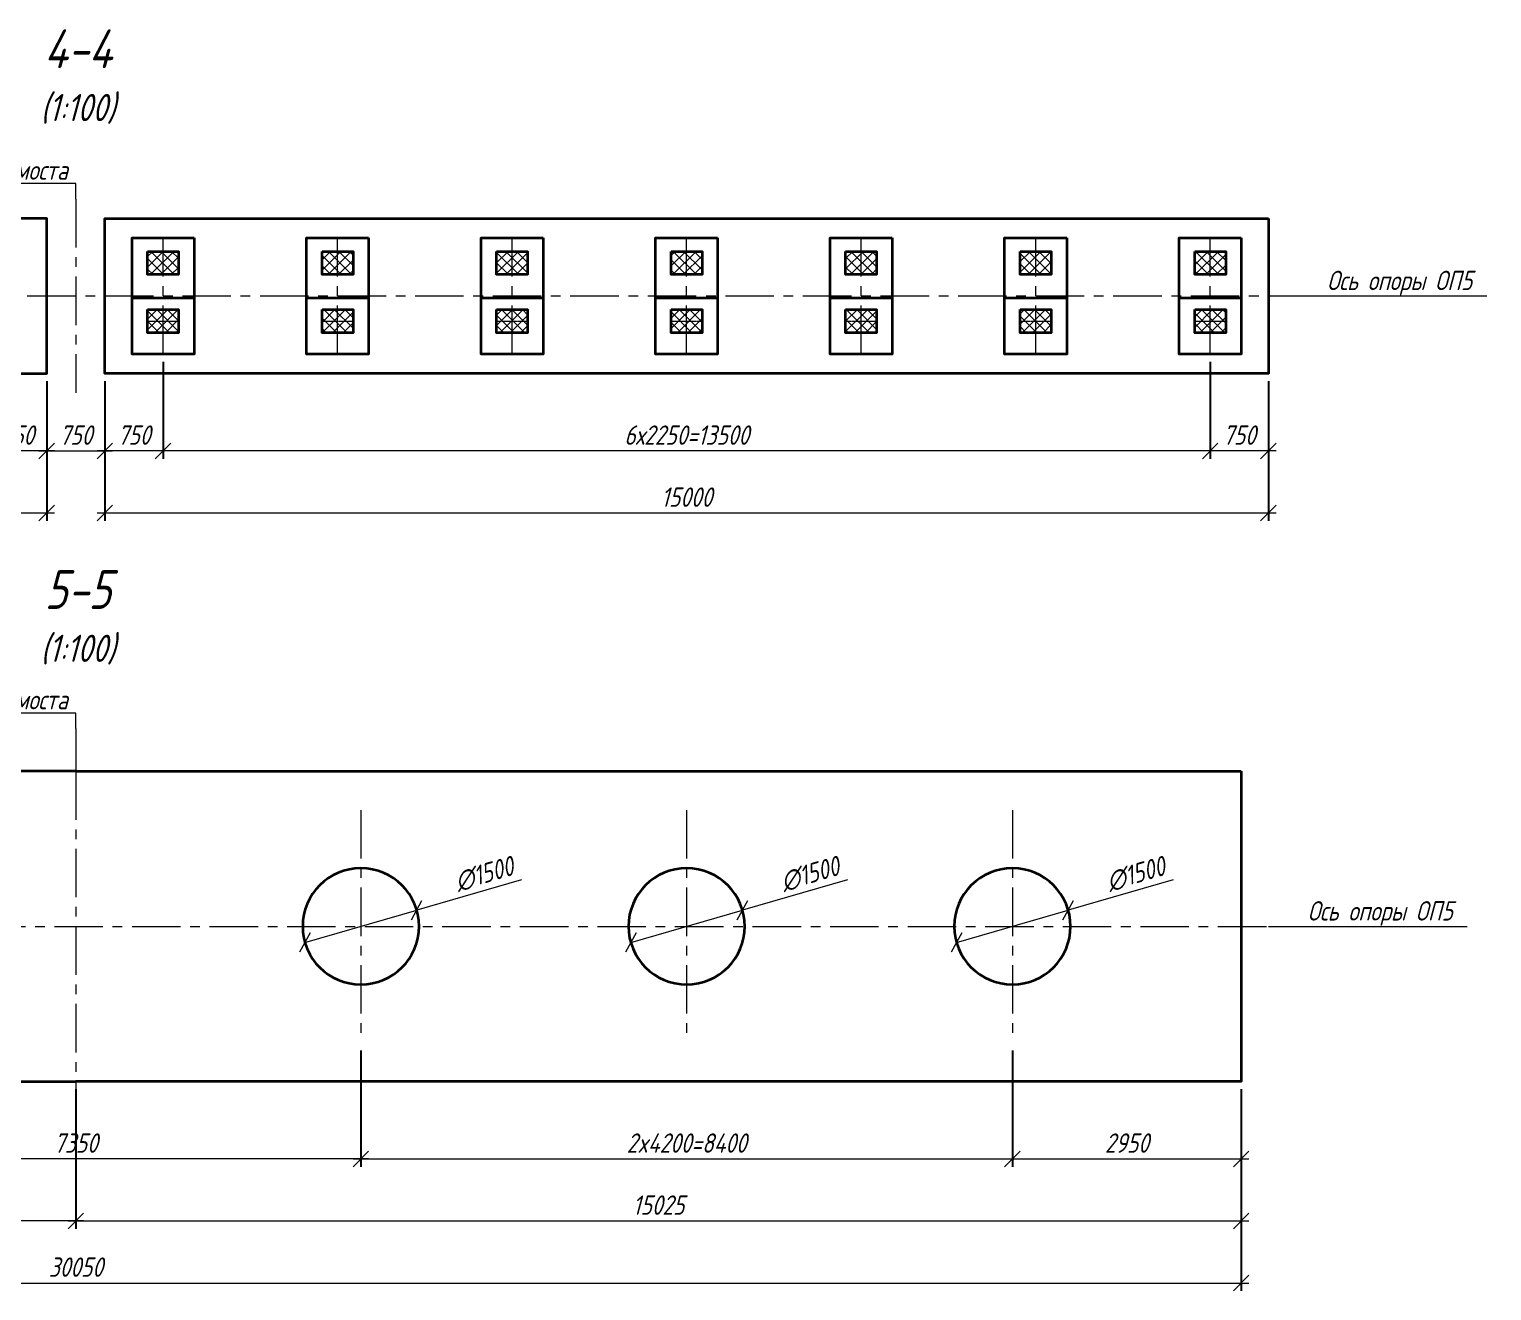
# Model space of a CAD drawing. Header units: millimetres. Extents: x 263685 to 14136308, y -2404013 to 2433772.
# Drawn here: x 7163139 to 7181994, y 799235 to 815506 of the extents above; entities that cross this region are included whole.
import ezdxf
from ezdxf import colors
from ezdxf.entities.mleader import LeaderData, LeaderLine
from ezdxf.math import Vec2, Vec3

# ---------------------------------------------------------------- set-up
doc = ezdxf.new("R2010")
doc.units = ezdxf.units.MM
doc.linetypes.add('осевая', pattern=[2, 1.25, -0.25, 0.25, -0.25])
for name, color, linetype, lineweight in [('1-Бетон', 106, 'Continuous', 35), ('ИС_Выноски', 3, 'Continuous', 18), ('ИС_Основная', 7, 'Continuous', 35), ('ИС_Ось', 3, 'осевая', 18), ('ИС_Размер', 3, 'Continuous', 18), ('ИС_РЗМ', 3, 'Continuous', 18), ('ИС_ТаБл', 5, 'Continuous', 35), ('ИС_Штриховка', 2, 'Continuous', 9)]:
    doc.layers.add(name, color=color, linetype=linetype, lineweight=lineweight)
doc.styles.add('0', font='isocpeur.ttf', dxfattribs={"width": 0.8, "oblique": 15})
doc.styles.add('ISOCPEUR', font='isocpeur.ttf', dxfattribs={"width": 0.8, "oblique": 15, "height": 2.5})
doc.styles.add('М150', font='isocpeur.ttf', dxfattribs={"width": 0.8, "oblique": 15, "height": 375})
doc.dimstyles.new('М100', dxfattribs={"dimscale": 100, "dimtxt": 2.5, "dimasz": 2, "dimexe": 1, "dimexo": 1, "dimgap": 0.8, "dimtad": 1, "dimdec": 0, "dimzin": 0, "dimdsep": 46, "dimtxsty": '0', "dimblk": 'OBLIQUE', "dimcen": 0.09, "dimdle": 1, "dimclrd": 256, "dimclre": 256, "dimclrt": 256, "dimadec": 4, "dimazin": 0, "dimtfac": 1, "dimtdec": 0, "dimtmove": 1, "dimatfit": 2, "dimfxl": 1, "dimtolj": 1, "dimtzin": 0, "dimlwd": -1, "dimarcsym": 0})

# ---------------------------------------------------------------- blocks, each defined once
blk = doc.blocks.new('_OBLIQUE')
at = {"color": 0, "linetype": 'ByBlock', "lineweight": -2}
blk.add_line((0.5, 0.5), (-0.5, -0.5), dxfattribs=at)
blk = doc.blocks.new('*D1845')
at = {"layer": 'Defpoints', "color": 0, "transparency": 16777216}
for p in [(7148364, 811066), (7163364, 811066), (7148364, 809266)]:
    blk.add_point(p, dxfattribs=at)
at = {"layer": 'ИС_Размер', "lineweight": -2, "transparency": 16777216}
for p, q in [((7148364, 810966), (7148364, 809166)), ((7163364, 810966), (7163364, 809166))]:
    blk.add_line(p, q, dxfattribs=at)
at = {"layer": 'ИС_Размер', "transparency": 16777216}
blk.add_line((7163464, 809266), (7148264, 809266), dxfattribs=at)
at = {"layer": 'ИС_Размер', "transparency": 16777216, "xscale": 200, "yscale": 200, "zscale": 200, "rotation": 180}
blk.add_blockref('_OBLIQUE', (7148364, 809266), dxfattribs=at)
at = {"layer": 'ИС_Размер', "transparency": 16777216, "xscale": 200, "yscale": 200, "zscale": 200}
blk.add_blockref('_OBLIQUE', (7163364, 809266), dxfattribs=at)
at = {"layer": 'ИС_Размер', "transparency": 16777216, "insert": (7155864, 809471), "char_height": 250, "attachment_point": 5, "style": '0'}
blk.add_mtext('\\A1;15000', dxfattribs=at)
blk = doc.blocks.new('*D1848')
at = {"layer": 'Defpoints', "color": 0, "transparency": 16777216}
for p in [(7162614, 811341), (7163364, 811066), (7162614, 810066)]:
    blk.add_point(p, dxfattribs=at)
at = {"layer": 'ИС_Размер', "lineweight": -2, "transparency": 16777216}
for p, q in [((7162614, 811241), (7162614, 809966)), ((7163364, 810966), (7163364, 809966))]:
    blk.add_line(p, q, dxfattribs=at)
at = {"layer": 'ИС_Размер', "transparency": 16777216}
blk.add_line((7163464, 810066), (7162514, 810066), dxfattribs=at)
at = {"layer": 'ИС_Размер', "transparency": 16777216, "xscale": 200, "yscale": 200, "zscale": 200, "rotation": 180}
blk.add_blockref('_OBLIQUE', (7162614, 810066), dxfattribs=at)
at = {"layer": 'ИС_Размер', "transparency": 16777216, "xscale": 200, "yscale": 200, "zscale": 200}
blk.add_blockref('_OBLIQUE', (7163364, 810066), dxfattribs=at)
at = {"layer": 'ИС_Размер', "transparency": 16777216, "insert": (7162989, 810271), "char_height": 250, "attachment_point": 5, "style": '0'}
blk.add_mtext('\\A1;750', dxfattribs=at)
blk = doc.blocks.new('*D1852')
at = {"layer": 'Defpoints', "color": 0, "transparency": 16777216}
for p in [(7164114, 811066), (7179114, 811066), (7164114, 809266)]:
    blk.add_point(p, dxfattribs=at)
at = {"layer": 'ИС_Размер', "lineweight": -2, "transparency": 16777216}
for p, q in [((7164114, 810966), (7164114, 809166)), ((7179114, 810966), (7179114, 809166))]:
    blk.add_line(p, q, dxfattribs=at)
at = {"layer": 'ИС_Размер', "transparency": 16777216}
blk.add_line((7179214, 809266), (7164014, 809266), dxfattribs=at)
at = {"layer": 'ИС_Размер', "transparency": 16777216, "xscale": 200, "yscale": 200, "zscale": 200, "rotation": 180}
blk.add_blockref('_OBLIQUE', (7164114, 809266), dxfattribs=at)
at = {"layer": 'ИС_Размер', "transparency": 16777216, "xscale": 200, "yscale": 200, "zscale": 200}
blk.add_blockref('_OBLIQUE', (7179114, 809266), dxfattribs=at)
at = {"layer": 'ИС_Размер', "transparency": 16777216, "insert": (7171614, 809471), "char_height": 250, "attachment_point": 5, "style": '0'}
blk.add_mtext('\\A1;15000', dxfattribs=at)
blk = doc.blocks.new('*D1853')
at = {"layer": 'Defpoints', "color": 0, "transparency": 16777216}
for p in [(7164864, 811316), (7164114, 811066), (7164114, 810066)]:
    blk.add_point(p, dxfattribs=at)
at = {"layer": 'ИС_Размер', "lineweight": -2, "transparency": 16777216}
for p, q in [((7164864, 811216), (7164864, 809966)), ((7164114, 810966), (7164114, 809966))]:
    blk.add_line(p, q, dxfattribs=at)
at = {"layer": 'ИС_Размер', "transparency": 16777216}
blk.add_line((7164964, 810066), (7164014, 810066), dxfattribs=at)
at = {"layer": 'ИС_Размер', "transparency": 16777216, "xscale": 200, "yscale": 200, "zscale": 200, "rotation": 180}
blk.add_blockref('_OBLIQUE', (7164114, 810066), dxfattribs=at)
at = {"layer": 'ИС_Размер', "transparency": 16777216, "xscale": 200, "yscale": 200, "zscale": 200}
blk.add_blockref('_OBLIQUE', (7164864, 810066), dxfattribs=at)
at = {"layer": 'ИС_Размер', "transparency": 16777216, "insert": (7164489, 810271), "char_height": 250, "attachment_point": 5, "style": '0'}
blk.add_mtext('\\A1;750', dxfattribs=at)
blk = doc.blocks.new('*D1854')
at = {"layer": 'Defpoints', "color": 0, "transparency": 16777216}
for p in [(7164864, 811316), (7178364, 811316), (7164864, 810066)]:
    blk.add_point(p, dxfattribs=at)
at = {"layer": 'ИС_Размер', "lineweight": -2, "transparency": 16777216}
for p, q in [((7164864, 811216), (7164864, 809966)), ((7178364, 811216), (7178364, 809966))]:
    blk.add_line(p, q, dxfattribs=at)
at = {"layer": 'ИС_Размер', "transparency": 16777216}
blk.add_line((7178464, 810066), (7164764, 810066), dxfattribs=at)
at = {"layer": 'ИС_Размер', "transparency": 16777216, "xscale": 200, "yscale": 200, "zscale": 200, "rotation": 180}
blk.add_blockref('_OBLIQUE', (7164864, 810066), dxfattribs=at)
at = {"layer": 'ИС_Размер', "transparency": 16777216, "xscale": 200, "yscale": 200, "zscale": 200}
blk.add_blockref('_OBLIQUE', (7178364, 810066), dxfattribs=at)
at = {"layer": 'ИС_Размер', "transparency": 16777216, "insert": (7171614, 810271), "char_height": 250, "width": 1970.63, "attachment_point": 5, "style": '0'}
blk.add_mtext('\\A1;6х2250=13500', dxfattribs=at)
blk = doc.blocks.new('*D1855')
at = {"layer": 'Defpoints', "color": 0, "transparency": 16777216}
for p in [(7178364, 811316), (7179114, 811066), (7178364, 810066)]:
    blk.add_point(p, dxfattribs=at)
at = {"layer": 'ИС_Размер', "lineweight": -2, "transparency": 16777216}
for p, q in [((7178364, 811216), (7178364, 809966)), ((7179114, 810966), (7179114, 809966))]:
    blk.add_line(p, q, dxfattribs=at)
at = {"layer": 'ИС_Размер', "transparency": 16777216}
blk.add_line((7179214, 810066), (7178264, 810066), dxfattribs=at)
at = {"layer": 'ИС_Размер', "transparency": 16777216, "xscale": 200, "yscale": 200, "zscale": 200, "rotation": 180}
blk.add_blockref('_OBLIQUE', (7178364, 810066), dxfattribs=at)
at = {"layer": 'ИС_Размер', "transparency": 16777216, "xscale": 200, "yscale": 200, "zscale": 200}
blk.add_blockref('_OBLIQUE', (7179114, 810066), dxfattribs=at)
at = {"layer": 'ИС_Размер', "transparency": 16777216, "insert": (7178739, 810271), "char_height": 250, "attachment_point": 5, "style": '0'}
blk.add_mtext('\\A1;750', dxfattribs=at)
blk = doc.blocks.new('_None')
blk = doc.blocks.new('*D1856')
at = {"layer": 'Defpoints', "color": 0, "transparency": 16777216}
for p in [(7163364, 811066), (7164114, 811066), (7164114, 810066)]:
    blk.add_point(p, dxfattribs=at)
at = {"layer": 'ИС_Размер', "lineweight": -2, "transparency": 16777216}
for p, q in [((7163364, 810966), (7163364, 809966)), ((7164114, 810966), (7164114, 809966))]:
    blk.add_line(p, q, dxfattribs=at)
at = {"layer": 'ИС_Размер', "transparency": 16777216}
blk.add_line((7163264, 810066), (7164214, 810066), dxfattribs=at)
at = {"layer": 'ИС_Размер', "transparency": 16777216, "xscale": 200, "yscale": 200, "zscale": 200, "rotation": 180}
blk.add_blockref('_OBLIQUE', (7163364, 810066), dxfattribs=at)
at = {"layer": 'ИС_Размер', "transparency": 16777216, "xscale": 200, "yscale": 200, "zscale": 200}
blk.add_blockref('_OBLIQUE', (7164114, 810066), dxfattribs=at)
at = {"layer": 'ИС_Размер', "transparency": 16777216, "insert": (7163739, 810271), "char_height": 250, "attachment_point": 5, "style": '0'}
blk.add_mtext('\\A1;750', dxfattribs=at)
blk = doc.blocks.new('*D1867')
at = {"layer": 'Defpoints', "color": 0, "transparency": 16777216}
for p in [(7148714, 801935), (7163739, 801935), (7148714, 800135)]:
    blk.add_point(p, dxfattribs=at)
at = {"layer": 'ИС_Размер', "lineweight": -2, "transparency": 16777216}
for p, q in [((7148714, 801835), (7148714, 800035)), ((7163739, 801835), (7163739, 800035))]:
    blk.add_line(p, q, dxfattribs=at)
at = {"layer": 'ИС_Размер', "transparency": 16777216}
blk.add_line((7163839, 800135), (7148614, 800135), dxfattribs=at)
at = {"layer": 'ИС_Размер', "transparency": 16777216, "xscale": 200, "yscale": 200, "zscale": 200, "rotation": 180}
blk.add_blockref('_OBLIQUE', (7148714, 800135), dxfattribs=at)
at = {"layer": 'ИС_Размер', "transparency": 16777216, "xscale": 200, "yscale": 200, "zscale": 200}
blk.add_blockref('_OBLIQUE', (7163739, 800135), dxfattribs=at)
at = {"layer": 'ИС_Размер', "transparency": 16777216, "insert": (7156226, 800340), "char_height": 250, "attachment_point": 5, "style": '0'}
blk.add_mtext('\\A1;15025', dxfattribs=at)
blk = doc.blocks.new('*D1870')
at = {"layer": 'Defpoints', "color": 0, "transparency": 16777216}
for p in [(7160064, 802435), (7167414, 801935), (7160064, 800935)]:
    blk.add_point(p, dxfattribs=at)
at = {"layer": 'ИС_Размер', "lineweight": -2, "transparency": 16777216}
for p, q in [((7160064, 802335), (7160064, 800835)), ((7167414, 801835), (7167414, 800835))]:
    blk.add_line(p, q, dxfattribs=at)
at = {"layer": 'ИС_Размер', "transparency": 16777216}
blk.add_line((7167514, 800935), (7159964, 800935), dxfattribs=at)
at = {"layer": 'ИС_Размер', "transparency": 16777216, "xscale": 200, "yscale": 200, "zscale": 200, "rotation": 180}
blk.add_blockref('_OBLIQUE', (7160064, 800935), dxfattribs=at)
at = {"layer": 'ИС_Размер', "transparency": 16777216, "xscale": 200, "yscale": 200, "zscale": 200}
blk.add_blockref('_OBLIQUE', (7167414, 800935), dxfattribs=at)
at = {"layer": 'ИС_Размер', "transparency": 16777216, "insert": (7163739, 801140), "char_height": 250, "attachment_point": 5, "style": '0'}
blk.add_mtext('\\A1;7350', dxfattribs=at)
blk = doc.blocks.new('*D1871')
at = {"layer": 'Defpoints', "color": 0, "transparency": 16777216}
for p in [(7148714, 801935), (7178764, 801935), (7178764, 799335)]:
    blk.add_point(p, dxfattribs=at)
at = {"layer": 'ИС_Размер', "lineweight": -2, "transparency": 16777216}
for p, q in [((7148714, 801835), (7148714, 799235)), ((7178764, 801835), (7178764, 799235))]:
    blk.add_line(p, q, dxfattribs=at)
at = {"layer": 'ИС_Размер', "transparency": 16777216}
blk.add_line((7148614, 799335), (7178864, 799335), dxfattribs=at)
at = {"layer": 'ИС_Размер', "transparency": 16777216, "xscale": 200, "yscale": 200, "zscale": 200, "rotation": 180}
blk.add_blockref('_OBLIQUE', (7148714, 799335), dxfattribs=at)
at = {"layer": 'ИС_Размер', "transparency": 16777216, "xscale": 200, "yscale": 200, "zscale": 200}
blk.add_blockref('_OBLIQUE', (7178764, 799335), dxfattribs=at)
at = {"layer": 'ИС_Размер', "transparency": 16777216, "insert": (7163739, 799540), "char_height": 250, "attachment_point": 5, "style": '0'}
blk.add_mtext('\\A1;30050', dxfattribs=at)
blk = doc.blocks.new('*D1872')
at = {"layer": 'Defpoints', "color": 0, "transparency": 16777216}
for p in [(7163739, 801935), (7178764, 801935), (7178764, 800135)]:
    blk.add_point(p, dxfattribs=at)
at = {"layer": 'ИС_Размер', "lineweight": -2, "transparency": 16777216}
for p, q in [((7163739, 801835), (7163739, 800035)), ((7178764, 801835), (7178764, 800035))]:
    blk.add_line(p, q, dxfattribs=at)
at = {"layer": 'ИС_Размер', "transparency": 16777216}
blk.add_line((7163639, 800135), (7178864, 800135), dxfattribs=at)
at = {"layer": 'ИС_Размер', "transparency": 16777216, "xscale": 200, "yscale": 200, "zscale": 200, "rotation": 180}
blk.add_blockref('_OBLIQUE', (7163739, 800135), dxfattribs=at)
at = {"layer": 'ИС_Размер', "transparency": 16777216, "xscale": 200, "yscale": 200, "zscale": 200}
blk.add_blockref('_OBLIQUE', (7178764, 800135), dxfattribs=at)
at = {"layer": 'ИС_Размер', "transparency": 16777216, "insert": (7171251, 800340), "char_height": 250, "attachment_point": 5, "style": '0'}
blk.add_mtext('\\A1;15025', dxfattribs=at)
blk = doc.blocks.new('*D1873')
at = {"layer": 'Defpoints', "color": 0, "transparency": 16777216}
for p in [(7175814, 802435), (7178764, 801935), (7178764, 800935)]:
    blk.add_point(p, dxfattribs=at)
at = {"layer": 'ИС_Размер', "lineweight": -2, "transparency": 16777216}
for p, q in [((7175814, 802335), (7175814, 800835)), ((7178764, 801835), (7178764, 800835))]:
    blk.add_line(p, q, dxfattribs=at)
at = {"layer": 'ИС_Размер', "transparency": 16777216}
blk.add_line((7175714, 800935), (7178864, 800935), dxfattribs=at)
at = {"layer": 'ИС_Размер', "transparency": 16777216, "xscale": 200, "yscale": 200, "zscale": 200, "rotation": 180}
blk.add_blockref('_OBLIQUE', (7175814, 800935), dxfattribs=at)
at = {"layer": 'ИС_Размер', "transparency": 16777216, "xscale": 200, "yscale": 200, "zscale": 200}
blk.add_blockref('_OBLIQUE', (7178764, 800935), dxfattribs=at)
at = {"layer": 'ИС_Размер', "transparency": 16777216, "insert": (7177289, 801140), "char_height": 250, "attachment_point": 5, "style": '0'}
blk.add_mtext('\\A1;2950', dxfattribs=at)
blk = doc.blocks.new('*D1874')
at = {"layer": 'Defpoints', "color": 0, "transparency": 16777216}
for p in [(7167414, 802435), (7175814, 802435), (7175814, 800935)]:
    blk.add_point(p, dxfattribs=at)
at = {"layer": 'ИС_Размер', "lineweight": -2, "transparency": 16777216}
for p, q in [((7167414, 802335), (7167414, 800835)), ((7175814, 802335), (7175814, 800835))]:
    blk.add_line(p, q, dxfattribs=at)
at = {"layer": 'ИС_Размер', "transparency": 16777216}
blk.add_line((7167314, 800935), (7175914, 800935), dxfattribs=at)
at = {"layer": 'ИС_Размер', "transparency": 16777216, "xscale": 200, "yscale": 200, "zscale": 200, "rotation": 180}
blk.add_blockref('_OBLIQUE', (7167414, 800935), dxfattribs=at)
at = {"layer": 'ИС_Размер', "transparency": 16777216, "xscale": 200, "yscale": 200, "zscale": 200}
blk.add_blockref('_OBLIQUE', (7175814, 800935), dxfattribs=at)
at = {"layer": 'ИС_Размер', "transparency": 16777216, "insert": (7171614, 801140), "char_height": 250, "width": 1970.63, "attachment_point": 5, "style": '0'}
blk.add_mtext('\\A1;2x4200=8400', dxfattribs=at)
blk = doc.blocks.new('*U1875')
at = {"layer": '1-Бетон'}
blk.add_circle((0, 0), 750, dxfattribs=at)
at = {"layer": 'ИС_Ось', "ltscale": 500}
blk.add_line((0, 1500), (0, -1500), dxfattribs=at)
blk = doc.blocks.new('*U1876')
at = {"layer": '1-Бетон', "color": 0, "linetype": 'ByBlock', "lineweight": -2, "transparency": 16777216}
for p in [(0, 0), (4200, 0), (8400, 0)]:
    blk.add_blockref('*U1875', p, dxfattribs=at)
blk = doc.blocks.new('*U2055')
at = {"layer": 'ИС_Штриховка'}
h = blk.add_hatch(dxfattribs=at)
h.set_pattern_fill('ANSI37', color=256, scale=30, angle=90, style=0)
h.set_pattern_definition([(135, (-7149113.88, -811159.72), (-67.3519209, -67.3519209), []), (225, (-7149113.88, -811159.72), (67.3519209, -67.3519209), [])])
h.paths.add_polyline_path([(-200, 575), (200, 575), (200, 275), (-200, 275)])
h.paths.add_polyline_path([(-200, -175), (200, -175), (200, -475), (-200, -475)])
at = {"layer": '1-Бетон', "color": 5}
blk.add_line((-400, -25), (400, -25), dxfattribs=at)
for points in [[(400, 750), (400, -750), (-400, -750), (-400, 750), (400, 750)], [(-200, 575), (200, 575), (200, 275), (-200, 275), (-200, 575)], [(-200, -175), (200, -175), (200, -475), (-200, -475), (-200, -175)]]:
    blk.add_lwpolyline(points, dxfattribs=at)
at = {"layer": 'ИС_Ось', "ltscale": 500}
blk.add_line((0, -750), (0, 750), dxfattribs=at)
at = {"layer": 'ИС_Ось'}
for p, q in [((0, -475), (0, -175)), ((-200, -325), (200, -325))]:
    blk.add_line(p, q, dxfattribs=at)
blk = doc.blocks.new('*U2056')
at = {"layer": '1-Бетон', "color": 0, "linetype": 'ByBlock', "lineweight": -2, "transparency": 16777216}
for p in [(0, 0), (2250, 0), (4500, 0), (6750, 0), (9000, 0), (11250, 0), (13500, 0)]:
    blk.add_blockref('*U2055', p, dxfattribs=at)
blk = doc.blocks.new('*D2169')
at = {"layer": 'Defpoints', "color": 0, "transparency": 16777216}
for p in [(7176534, 804144), (7175093, 803727)]:
    blk.add_point(p, dxfattribs=at)
at = {"layer": 'ИС_Размер', "transparency": 16777216}
for p in [(7177886, 804535), (7175093, 803727)]:
    blk.add_line(p, (7176534, 804144), dxfattribs=at)
at = {"layer": 'ИС_Размер', "transparency": 16777216, "xscale": 200, "yscale": 200, "zscale": 200}
for p, rotation in [((7176534, 804144), 196.1440406204004), ((7175093, 803727), 16.14404062040041)]:
    blk.add_blockref('_OBLIQUE', p, dxfattribs=dict(at, rotation=rotation))
at = {"layer": 'ИС_Размер', "transparency": 16777216, "insert": (7177403, 804608), "char_height": 250, "attachment_point": 5, "rotation": 16.144, "style": '0'}
blk.add_mtext('\\A1;∅1500', dxfattribs=at)
blk = doc.blocks.new('*D2172')
at = {"layer": 'Defpoints', "color": 0, "transparency": 16777216}
for p in [(7168134, 804144), (7166693, 803727)]:
    blk.add_point(p, dxfattribs=at)
at = {"layer": 'ИС_Размер', "transparency": 16777216}
for p in [(7169486, 804535), (7166693, 803727)]:
    blk.add_line(p, (7168134, 804144), dxfattribs=at)
at = {"layer": 'ИС_Размер', "transparency": 16777216, "xscale": 200, "yscale": 200, "zscale": 200}
for p, rotation in [((7168134, 804144), 196.1440406204332), ((7166693, 803727), 16.14404062043318)]:
    blk.add_blockref('_OBLIQUE', p, dxfattribs=dict(at, rotation=rotation))
at = {"layer": 'ИС_Размер', "transparency": 16777216, "insert": (7169003, 804608), "char_height": 250, "attachment_point": 5, "rotation": 16.144, "style": '0'}
blk.add_mtext('\\A1;∅1500', dxfattribs=at)
blk = doc.blocks.new('*D2173')
at = {"layer": 'Defpoints', "color": 0, "transparency": 16777216}
for p in [(7172334, 804144), (7170893, 803727)]:
    blk.add_point(p, dxfattribs=at)
at = {"layer": 'ИС_Размер', "transparency": 16777216}
for p in [(7173686, 804535), (7170893, 803727)]:
    blk.add_line(p, (7172334, 804144), dxfattribs=at)
at = {"layer": 'ИС_Размер', "transparency": 16777216, "xscale": 200, "yscale": 200, "zscale": 200}
for p, rotation in [((7172334, 804144), 196.1440406204458), ((7170893, 803727), 16.14404062044581)]:
    blk.add_blockref('_OBLIQUE', p, dxfattribs=dict(at, rotation=rotation))
at = {"layer": 'ИС_Размер', "transparency": 16777216, "insert": (7173203, 804608), "char_height": 250, "attachment_point": 5, "rotation": 16.144, "style": '0'}
blk.add_mtext('\\A1;∅1500', dxfattribs=at)

msp = doc.modelspace()

# ---------------------------------------------------------------- linework, layer by layer
at = {"layer": '1-Бетон'}
for points in [[(7148363.8832, 813066.0234), (7148363.8832, 811066.0234), (7163363.8832, 811066.0234), (7163363.8832, 813066.0234), (7148363.8832, 813066.0234)], [(7179113.8832, 813066.0234), (7179113.8832, 811066.0234), (7164113.8832, 811066.0234), (7164113.8832, 813066.0234), (7179113.8832, 813066.0234)]]:
    msp.add_lwpolyline(points, dxfattribs=at)
at = {"layer": 'ИС_Основная'}
for points in [[(7148713.8832, 805935.0601), (7148713.8832, 801935.0601), (7163738.8832, 801935.0601)], [(7163738.8832, 805935.0601), (7148713.8832, 805935.0601)], [(7178763.8832, 805935.0601), (7178763.8832, 801935.0601), (7163738.8832, 801935.0601)], [(7163738.8832, 805935.0601), (7163738.8832, 805935.0601), (7178763.8832, 805935.0601)]]:
    msp.add_lwpolyline(points, dxfattribs=at)
at = {"layer": 'ИС_Ось', "ltscale": 500}
for p, q in [((7163738.8832, 813316.0234), (7163738.8832, 810816.0234)), ((7148113.8832, 812066.0234), (7179363.8832, 812066.0234)), ((7163738.8832, 806485.0601), (7163738.8832, 805935.0601)), ((7163738.8832, 805935.0601), (7163738.8832, 801385.0601)), ((7148463.8832, 803935.0601), (7179113.8832, 803935.0601))]:
    msp.add_line(p, q, dxfattribs=at)

# ---------------------------------------------------------------- block references
at = {"layer": '1-Бетон'}
msp.add_blockref('*U2056', (7164863.8832, 812066.0234), dxfattribs=at)
at = {"layer": '1-Бетон', "xscale": -1}
msp.add_blockref('*U1876', (7175813.8832, 803935.0601), dxfattribs=at)

# ---------------------------------------------------------------- texts
at = {"layer": 'ИС_ТаБл', "color": 1, "char_height": 1000, "attachment_point": 5, "style": 'М150'}
for s, insert in [('{\\H0.7x;\\P\\H0.71429x;4-4\\P\\pxsm1;\\H0.7x;(1:100)}', (7163765.2641, 815478.4571, 103864.599)), ('{\\H0.7x;\\P\\pxsm1;\\H0.71429x;5-5\\P\\H0.7x;(1:100)}', (7163765.2641, 808503.9192, 103864.599))]:
    msp.add_mtext(s, dxfattribs=dict(at, insert=insert))

# ---------------------------------------------------------------- dimensions: what is measured, and where the dimension line sits
at = {"layer": 'ИС_Размер'}
for base, p1, p2, picture, middle in [((7162613.8832, 810066.0234), (7163363.8832, 811066.0234), (7162613.8832, 811341.0234), '*D1848', (7162988.8832, 810066.0234)), ((7178363.8832, 810066.0234), (7179113.8832, 811066.0234), (7178363.8832, 811316.0234), '*D1855', (7178738.8832, 810066.0234)), ((7160063.8832, 800935.0601), (7167413.8832, 801935.0601), (7160063.8832, 802435.0601), '*D1870', (7163738.8832, 800935.0601))]:
    dim = msp.add_linear_dim(base=base, p1=p1, p2=p2, dimstyle='М100', dxfattribs=at)
    dim.commit()
    dim.dimension.update_dxf_attribs({"geometry": picture, "text_midpoint": middle, "dimtype": 160})
for base, p1, p2, picture, middle in [((7164113.8832, 810066.0234), (7164863.8832, 811316.0234), (7164113.8832, 811066.0234), '*D1853', (7164488.8832, 810271.0234)), ((7148363.8832, 809266.0234), (7163363.8834, 811066.0234), (7148363.8832, 811066.0234), '*D1845', (7155863.8833, 809471.0234)), ((7164113.8832, 809266.0234), (7179113.8834, 811066.0234), (7164113.8832, 811066.0234), '*D1852', (7171613.8833, 809471.0234)), ((7148713.8832, 800135.0601), (7163738.8832, 801935.0601), (7148713.8832, 801935.0601), '*D1867', (7156226.3832, 800340.0601))]:
    dim = msp.add_linear_dim(base=base, p1=p1, p2=p2, angle=180, dimstyle='М100', dxfattribs=at)
    dim.commit()
    dim.dimension.update_dxf_attribs({"geometry": picture, "text_midpoint": middle})
dim = msp.add_linear_dim(base=(7164863.8832, 810066.0234), p1=(7178363.8832, 811316.0234), p2=(7164863.8832, 811316.0234), angle=180, text='6х2250=<>', dimstyle='М100', dxfattribs=at)
dim.commit()
dim.dimension.update_dxf_attribs({"geometry": '*D1854', "text_midpoint": (7171613.8832, 810271.0234)})
for base, p1, p2, picture, middle in [((7164113.8832, 810066.0234), (7163363.8832, 811066.0234), (7164113.8832, 811066.0234), '*D1856', (7163738.8832, 810271.0234)), ((7178763.8832, 800935.0601), (7175813.8832, 802435.0601), (7178763.8832, 801935.0601), '*D1873', (7177288.8832, 801140.0601)), ((7178763.8832, 799335.0601), (7148713.8832, 801935.0601), (7178763.8832, 801935.0601), '*D1871', (7163738.8832, 799540.0601)), ((7178763.8832, 800135.0601), (7163738.8832, 801935.0601), (7178763.8832, 801935.0601), '*D1872', (7171251.3832, 800340.0601))]:
    dim = msp.add_linear_dim(base=base, p1=p1, p2=p2, dimstyle='М100', dxfattribs=at)
    dim.commit()
    dim.dimension.update_dxf_attribs({"geometry": picture, "text_midpoint": middle})
for p1, p2, picture, middle in [((7166693.4589, 803726.5203), (7168134.3075, 804143.5999), '*D2172', (7169059.603, 804411.4434)), ((7170893.4589, 803726.5203), (7172334.3075, 804143.5999), '*D2173', (7173259.603, 804411.4434)), ((7175093.4589, 803726.5203), (7176534.3075, 804143.5999), '*D2169', (7177459.603, 804411.4434))]:
    dim = msp.add_diameter_dim_2p(p1=p1, p2=p2, dimstyle='М100', dxfattribs=at)
    dim.commit()
    dim.dimension.update_dxf_attribs({"geometry": picture, "text_midpoint": middle, "dimtype": 163})
dim = msp.add_linear_dim(base=(7175813.8832, 800935.0601), p1=(7167413.8832, 802435.0601), p2=(7175813.8832, 802435.0601), text='2x4200=<>', dimstyle='М100', dxfattribs=at)
dim.commit()
dim.dimension.update_dxf_attribs({"geometry": '*D1874', "text_midpoint": (7171613.8832, 801140.0601)})

# ---------------------------------------------------------------- leaders
at = {"layer": 'ИС_Выноски'}
ml = msp.add_multileader_mtext('Standard', dxfattribs=at)
ml.set_content('Ось моста', color=256, style='ISOCPEUR')
ml.set_leader_properties(color=256, linetype='ByLayer', lineweight=-1)
ml.set_arrow_properties(name='NONE')
ml.build(insert=Vec2(0, 0))
ml.multileader.update_dxf_attribs({"text_left_attachment_type": 6, "text_right_attachment_type": 6, "dogleg_length": 0.36, "arrow_head_size": 300, "scale": 50})
ctx = ml.context
ctx.base_point, ctx.scale, ctx.char_height, ctx.arrow_head_size, ctx.landing_gap_size, ctx.plane_origin = Vec3(7162362.6355, 813513.9716), 50, 250, 300, 4.5, Vec3(7170806.8425, 807815.014)
ctx.left_attachment, ctx.right_attachment, ctx.text_align_type = 6, 6, 1
notes = []
notes.append((ctx, [(1, (1, 1, 0), (7163738.8832, 813513.9716), (-1, 0), 40.2604, [(1, [(7163738.8832, 813316.0234)], 0, [])])]))
ctx.mtext.insert, ctx.mtext.width, ctx.mtext.alignment, ctx.mtext.flow_direction = Vec3(7163030.6291, 813813.9716), 2049.625884, 2, 5
ml = msp.add_multileader_mtext('Standard', dxfattribs=at)
ml.set_content('Ось моста', color=256, style='ISOCPEUR')
ml.set_leader_properties(color=256, linetype='ByLayer', lineweight=-1)
ml.set_arrow_properties(name='NONE')
ml.build(insert=Vec2(0, 0))
ml.multileader.update_dxf_attribs({"text_left_attachment_type": 6, "text_right_attachment_type": 6, "dogleg_length": 0.36, "arrow_head_size": 300, "scale": 50})
ctx = ml.context
ctx.base_point, ctx.scale, ctx.char_height, ctx.arrow_head_size, ctx.landing_gap_size, ctx.plane_origin = Vec3(7162362.6355, 806683.0083), 50, 250, 300, 4.5, Vec3(7170806.8425, 800984.0507)
ctx.left_attachment, ctx.right_attachment, ctx.text_align_type = 6, 6, 1
notes.append((ctx, [(1, (1, 1, 0), (7163738.8832, 806683.0083), (-1, 0), 40.2604, [(1, [(7163738.8832, 806485.0601)], 0, [])])]))
ctx.mtext.insert, ctx.mtext.width, ctx.mtext.alignment, ctx.mtext.flow_direction = Vec3(7163030.6291, 806983.0083), 2049.625884, 2, 5
at = {"layer": 'ИС_РЗМ', "ltscale": 200}
ml = msp.add_multileader_mtext('Standard', dxfattribs=at)
ml.set_content('Ось опоры ОП5', color=256, style='0')
ml.set_leader_properties(color=256, linetype='ByLayer', lineweight=-1)
ml.set_arrow_properties(name='NONE')
ml.build(insert=Vec2(0, 0))
ml.multileader.update_dxf_attribs({"text_left_attachment_type": 6, "text_right_attachment_type": 6, "dogleg_length": 0.36, "arrow_head_size": 18, "scale": 100})
ctx = ml.context
ctx.base_point, ctx.scale, ctx.char_height, ctx.arrow_head_size, ctx.landing_gap_size, ctx.plane_origin = Vec3(7179861.3278, 812065.5805), 100, 250, 18, 9, Vec3(7179363.8832, 812065.5805)
ctx.left_attachment, ctx.right_attachment = 6, 6
notes.append((ctx, [(0, (1, 1, 0), (7179825.3278, 812065.5805), (1, 0), 36, [(0, [(7179363.8832, 812065.5805)], 0, [])])]))
ctx.mtext.insert, ctx.mtext.width, ctx.mtext.flow_direction = Vec3(7179870.3278, 812390.5805), 3140.388662, 5
ml = msp.add_multileader_mtext('Standard', dxfattribs=at)
ml.set_content('Ось опоры ОП5', color=256, style='0')
ml.set_leader_properties(color=256, linetype='ByLayer', lineweight=-1)
ml.set_arrow_properties(name='NONE')
ml.build(insert=Vec2(0, 0))
ml.multileader.update_dxf_attribs({"text_left_attachment_type": 6, "text_right_attachment_type": 6, "dogleg_length": 0.36, "arrow_head_size": 18, "scale": 100})
ctx = ml.context
ctx.base_point, ctx.scale, ctx.char_height, ctx.arrow_head_size, ctx.landing_gap_size, ctx.plane_origin = Vec3(7179611.3278, 803934.6171), 100, 250, 18, 9, Vec3(7179113.8832, 803934.6171)
ctx.left_attachment, ctx.right_attachment = 6, 6
notes.append((ctx, [(0, (1, 1, 0), (7179575.3278, 803934.6171), (1, 0), 36, [(0, [(7179113.8832, 803934.6171)], 0, [])])]))
ctx.mtext.insert, ctx.mtext.width, ctx.mtext.flow_direction = Vec3(7179620.3278, 804259.6171), 3140.388662, 5
for ctx, leaders in notes:
    for number, flags, end, landing, length, lines in leaders:
        leader = LeaderData()
        leader.index, (leader.has_last_leader_line, leader.has_dogleg_vector, leader.attachment_direction) = number, flags
        leader.last_leader_point, leader.dogleg_vector, leader.dogleg_length = Vec3(end), Vec3(landing), length
        for number, points, colour, breaks in lines:
            line = LeaderLine()
            line.index, line.vertices, line.color, line.breaks = number, Vec3.list(points), colors.encode_raw_color(colour), breaks
            leader.lines.append(line)
        ctx.leaders.append(leader)

doc.saveas('drawing.dxf')
